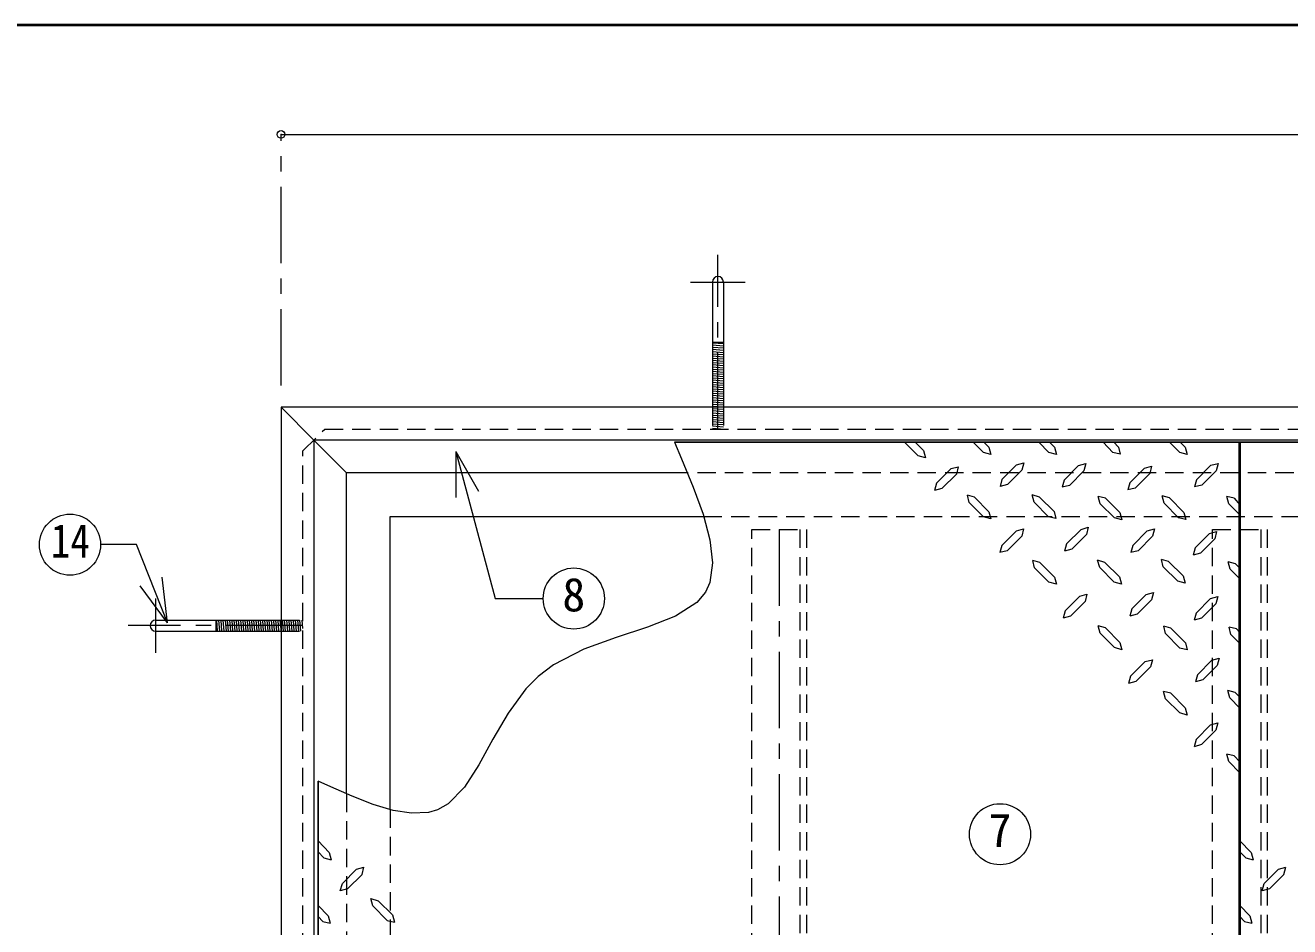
# Model space of a CAD drawing. Units: millimetres at full size, sheet at 1:7; details may follow other scales. Extents: x -1487 to 1348, y -983 to 984.
# Drawn here: x -1072 to -493, y 571 to 984 of the extents above; entities that cross this region are included whole.
import ezdxf
from ezdxf.enums import TextEntityAlignment as Align

# ---------------------------------------------------------------- set-up
doc = ezdxf.new("R2010")
doc.units = ezdxf.units.MM
doc.header["$LTSCALE"] = 7
doc.header["$PDMODE"] = 32
doc.header["$PDSIZE"] = 3.5
doc.linetypes.add('CHAIN1', pattern=[8, 5, -1, 1, -1])
doc.linetypes.add('DASHED1', pattern=[1.8, 1.2, -0.6])
doc.layers.add('0-A', color=4, linetype='Continuous', lineweight=9)
doc.styles.add('ＭＳ ゴシック', font='')
doc.styles.get('ＭＳ ゴシック').set_extended_font_data('MS Gothic')

msp = doc.modelspace()

# ---------------------------------------------------------------- linework, layer by layer
at = {"layer": '0-A', "color": 1, "lineweight": 40}
for p, q in [((1347.643, 983.513), (-1487.357, 983.513)), ((-515.857, 458.513), (-515.857, 792.513))]:
    msp.add_line(p, q, dxfattribs=at)
at = {"layer": '0-A'}
for p, q in [((-954.857, 933.513), (345.143, 933.513)), ((-757.357, 838.412), (-752.357, 838.412)), ((-752.357, 837.542), (-757.357, 837.95)), ((-752.357, 836.538), (-757.357, 836.947)), ((-752.357, 835.535), (-757.357, 835.943)), ((-752.357, 834.532), (-757.357, 834.94)), ((-752.357, 833.528), (-757.357, 833.937)), ((-752.357, 832.525), (-757.357, 832.933)), ((-752.357, 831.522), (-757.357, 831.93)), ((-752.357, 830.518), (-757.357, 830.927)), ((-752.357, 829.515), (-757.357, 829.923)), ((-752.357, 828.512), (-757.357, 828.92)), ((-752.357, 827.508), (-757.357, 827.917)), ((-752.357, 826.505), (-757.357, 826.913)), ((-752.357, 825.502), (-757.357, 825.91)), ((-752.357, 824.498), (-757.357, 824.907)), ((-752.357, 823.495), (-757.357, 823.903)), ((-752.357, 822.492), (-757.357, 822.9)), ((-752.357, 821.488), (-757.357, 821.897)), ((-752.357, 820.485), (-757.357, 820.893)), ((-752.357, 819.482), (-757.357, 819.89)), ((-752.357, 818.478), (-757.357, 818.887)), ((-752.357, 817.475), (-757.357, 817.883)), ((-752.357, 816.472), (-757.357, 816.88)), ((-752.357, 815.468), (-757.357, 815.877)), ((-752.357, 814.465), (-757.357, 814.873)), ((-752.357, 813.462), (-757.357, 813.87)), ((-752.357, 812.458), (-757.357, 812.867)), ((-752.357, 811.455), (-757.357, 811.863)), ((-752.357, 810.452), (-757.357, 810.86)), ((-752.357, 809.448), (-757.357, 809.857)), ((-753.19, 808.513), (-757.357, 808.853)), ((-939.857, 793.513), (-924.857, 778.513)), ((-669.466, 792.513), (-663.12, 786.318)), ((-664.485, 792.513), (-660.705, 788.733)), ((-637.92, 792.513), (-633.195, 787.788)), ((-607.995, 792.513), (-603.27, 787.788)), ((-599.91, 786.843), (-603.27, 787.788)), ((-603.06, 792.513), (-600.75, 790.203)), ((-600.75, 790.203), (-599.91, 786.843)), ((-578.417, 792.513), (-573.975, 787.893)), ((-570.615, 787.053), (-573.975, 787.893)), ((-573.66, 792.513), (-571.455, 790.308)), ((-571.455, 790.308), (-570.615, 787.053)), ((-548.04, 792.513), (-543.315, 787.788)), ((-539.955, 786.843), (-543.315, 787.788)), ((-543.21, 792.513), (-540.9, 790.203)), ((-540.9, 790.203), (-539.955, 786.843)), ((-596.34, 775.188), (-589.725, 781.908)), ((-559.59, 780.648), (-556.335, 781.488)), ((-556.335, 781.488), (-557.175, 778.128)), ((-535.755, 775.293), (-529.14, 782.013)), ((-529.14, 782.013), (-525.78, 782.853)), ((-525.78, 782.853), (-526.725, 779.493)), ((-924.857, 631.485), (-924.857, 778.513)), ((-768.857, 778.513), (-924.857, 778.513)), ((-654.825, 773.718), (-648.105, 780.438)), ((-652.305, 771.303), (-645.69, 777.918)), ((-648.105, 780.438), (-644.85, 781.278)), ((-644.85, 781.278), (-645.69, 777.918)), ((-622.275, 773.088), (-615.765, 779.703)), ((-593.925, 772.773), (-587.31, 779.388)), ((-566.31, 773.928), (-559.59, 780.648)), ((-563.79, 771.513), (-557.175, 778.128)), ((-533.34, 772.878), (-526.725, 779.493)), ((-654.825, 773.718), (-655.665, 770.463)), ((-652.305, 771.303), (-655.665, 770.463)), ((-624.795, 775.503), (-625.635, 772.248)), ((-622.275, 773.088), (-625.635, 772.248)), ((-596.34, 775.188), (-597.285, 771.933)), ((-593.925, 772.773), (-597.285, 771.933)), ((-566.31, 773.928), (-567.15, 770.673)), ((-563.79, 771.513), (-567.15, 770.673)), ((-535.755, 775.293), (-536.7, 772.038)), ((-533.34, 772.878), (-536.7, 772.038)), ((-637.395, 767.418), (-640.65, 768.258)), ((-639.81, 764.898), (-640.65, 768.258)), ((-639.81, 764.898), (-633.195, 758.283)), ((-637.395, 767.418), (-630.78, 760.698)), ((-610.095, 765.003), (-610.935, 768.363)), ((-607.68, 767.418), (-610.935, 768.363)), ((-610.095, 765.003), (-603.48, 758.388)), ((-607.68, 767.418), (-600.96, 760.803)), ((-577.44, 766.893), (-580.8, 767.733)), ((-579.855, 764.373), (-580.8, 767.733)), ((-579.855, 764.373), (-573.345, 757.863)), ((-577.44, 766.893), (-570.825, 760.278)), ((-550.56, 764.583), (-551.505, 767.943)), ((-548.145, 766.998), (-551.505, 767.943)), ((-550.56, 764.583), (-543.945, 757.968)), ((-548.145, 766.998), (-541.53, 760.383)), ((-518.535, 766.893), (-521.895, 767.733)), ((-520.95, 764.373), (-521.895, 767.733)), ((-520.95, 764.373), (-515.857, 759.281)), ((-518.535, 766.893), (-515.857, 763.833)), ((-904.857, 758.513), (-761.389, 758.513)), ((-904.857, 624.119), (-904.857, 758.513)), ((-600.12, 757.548), (-603.48, 758.388)), ((-600.96, 760.803), (-600.12, 757.548)), ((-570.825, 760.278), (-569.985, 756.918)), ((-541.53, 760.383), (-540.585, 757.128)), ((-618.18, 751.983), (-614.925, 752.823)), ((-614.925, 752.823), (-615.765, 749.463)), ((-595.185, 745.998), (-588.57, 752.613)), ((-588.57, 752.613), (-585.315, 753.558)), ((-585.315, 753.558), (-586.155, 750.198)), ((-569.985, 756.918), (-573.345, 757.863)), ((-558.33, 751.983), (-554.97, 752.823)), ((-554.97, 752.823), (-555.915, 749.463)), ((-540.585, 757.128), (-543.945, 757.968)), ((-624.795, 745.263), (-618.18, 751.983)), ((-622.38, 742.848), (-615.765, 749.463)), ((-592.77, 743.583), (-586.155, 750.198)), ((-564.945, 745.263), (-558.33, 751.983)), ((-562.425, 742.848), (-555.915, 749.463)), ((-536.385, 744.108), (-529.77, 750.723)), ((-533.97, 741.693), (-527.355, 748.308)), ((-529.77, 750.723), (-526.515, 751.668)), ((-526.515, 751.668), (-527.355, 748.308)), ((-624.795, 745.263), (-625.74, 742.008)), ((-622.38, 742.848), (-625.74, 742.008)), ((-595.185, 745.998), (-596.13, 742.638)), ((-592.77, 743.583), (-596.13, 742.638)), ((-564.945, 745.263), (-565.785, 742.008)), ((-562.425, 742.848), (-565.785, 742.008)), ((-536.385, 744.108), (-537.33, 740.748)), ((-533.97, 741.693), (-537.33, 740.748)), ((-607.47, 737.388), (-610.725, 738.333)), ((-609.885, 734.973), (-610.725, 738.333)), ((-607.47, 737.388), (-600.75, 730.773)), ((-577.65, 737.493), (-581.01, 738.438)), ((-580.065, 735.078), (-581.01, 738.438)), ((-577.65, 737.493), (-571.035, 730.878)), ((-548.565, 737.913), (-551.82, 738.858)), ((-550.98, 735.498), (-551.82, 738.858)), ((-550.98, 735.498), (-544.365, 728.883)), ((-548.565, 737.913), (-541.845, 731.298)), ((-517.905, 736.863), (-521.265, 737.703)), ((-520.32, 734.343), (-521.265, 737.703)), ((-517.905, 736.863), (-515.857, 734.816)), ((-609.885, 734.973), (-603.27, 728.358)), ((-600.75, 730.773), (-599.91, 727.518)), ((-580.065, 735.078), (-573.45, 728.463)), ((-571.035, 730.878), (-570.09, 727.518)), ((-541.845, 731.298), (-541.005, 727.938)), ((-520.32, 734.343), (-515.857, 729.881)), ((-599.91, 727.518), (-603.27, 728.358)), ((-570.09, 727.518), (-573.45, 728.463)), ((-541.005, 727.938), (-544.365, 728.883)), ((-593.4, 712.923), (-586.785, 719.538)), ((-565.365, 716.178), (-558.75, 722.793)), ((-562.95, 713.763), (-556.335, 720.378)), ((-535.965, 714.288), (-529.35, 721.008)), ((-533.445, 711.873), (-526.935, 718.488)), ((-529.35, 721.008), (-525.99, 721.848)), ((-525.99, 721.848), (-526.935, 718.488)), ((-595.815, 715.338), (-596.76, 711.978)), ((-593.4, 712.923), (-596.76, 711.978)), ((-565.365, 716.178), (-566.31, 712.818)), ((-562.95, 713.763), (-566.31, 712.818)), ((-535.965, 714.288), (-536.805, 711.033)), ((-984.756, 711.013), (-984.756, 706.013)), ((-983.886, 706.013), (-984.294, 711.013)), ((-982.883, 706.013), (-983.291, 711.013)), ((-981.879, 706.013), (-982.288, 711.013)), ((-980.876, 706.013), (-981.284, 711.013)), ((-979.873, 706.013), (-980.281, 711.013)), ((-978.869, 706.013), (-979.278, 711.013)), ((-977.866, 706.013), (-978.274, 711.013)), ((-976.863, 706.013), (-977.271, 711.013)), ((-975.859, 706.013), (-976.268, 711.013)), ((-974.856, 706.013), (-975.264, 711.013)), ((-973.853, 706.013), (-974.261, 711.013)), ((-972.849, 706.013), (-973.258, 711.013)), ((-971.846, 706.013), (-972.254, 711.013)), ((-970.843, 706.013), (-971.251, 711.013)), ((-969.839, 706.013), (-970.248, 711.013)), ((-968.836, 706.013), (-969.244, 711.013)), ((-967.833, 706.013), (-968.241, 711.013)), ((-966.829, 706.013), (-967.238, 711.013)), ((-965.826, 706.013), (-966.234, 711.013)), ((-964.823, 706.013), (-965.231, 711.013)), ((-963.819, 706.013), (-964.228, 711.013)), ((-962.816, 706.013), (-963.224, 711.013)), ((-961.813, 706.013), (-962.221, 711.013)), ((-960.809, 706.013), (-961.218, 711.013)), ((-959.806, 706.013), (-960.214, 711.013)), ((-958.803, 706.013), (-959.211, 711.013)), ((-957.799, 706.013), (-958.208, 711.013)), ((-956.796, 706.013), (-957.204, 711.013)), ((-955.793, 706.013), (-956.201, 711.013)), ((-954.857, 706.846), (-955.198, 711.013)), ((-579.855, 705.048), (-580.8, 708.408)), ((-577.44, 707.463), (-580.8, 708.408)), ((-577.44, 707.463), (-570.825, 700.848)), ((-547.515, 707.358), (-550.77, 708.198)), ((-549.93, 704.838), (-550.77, 708.198)), ((-547.515, 707.358), (-540.795, 700.638)), ((-533.445, 711.873), (-536.805, 711.033)), ((-520.005, 704.523), (-520.845, 707.883)), ((-517.485, 707.043), (-520.845, 707.883)), ((-517.485, 707.043), (-515.857, 705.416)), ((-579.855, 705.048), (-573.345, 698.433)), ((-570.825, 700.848), (-569.985, 697.488)), ((-549.93, 704.838), (-543.315, 698.223)), ((-540.795, 700.638), (-539.955, 697.383)), ((-520.005, 704.523), (-515.857, 700.376)), ((-569.985, 697.488), (-573.345, 698.433)), ((-539.955, 697.383), (-543.315, 698.223)), ((-565.89, 685.413), (-559.275, 692.028)), ((-563.475, 682.998), (-556.86, 689.613)), ((-535.335, 686.043), (-528.72, 692.763)), ((-532.815, 683.628), (-526.305, 690.243)), ((-528.72, 692.763), (-525.36, 693.603)), ((-525.36, 693.603), (-526.305, 690.243)), ((-565.89, 685.413), (-566.835, 682.053)), ((-535.335, 686.043), (-536.175, 682.788)), ((-532.815, 683.628), (-536.175, 682.788)), ((-563.475, 682.998), (-566.835, 682.053)), ((-547.515, 677.538), (-550.875, 678.378)), ((-549.93, 675.018), (-550.875, 678.378)), ((-547.515, 677.538), (-540.9, 670.923)), ((-520.425, 675.438), (-521.37, 678.798)), ((-518.01, 677.958), (-521.37, 678.798)), ((-518.01, 677.958), (-515.857, 675.806)), ((-549.93, 675.018), (-543.315, 668.508)), ((-520.425, 675.438), (-515.857, 670.688)), ((-539.955, 667.563), (-543.315, 668.508)), ((-540.9, 670.923), (-539.955, 667.563)), ((-535.965, 656.433), (-529.35, 663.048)), ((-533.445, 654.018), (-526.935, 660.633)), ((-529.35, 663.048), (-525.99, 663.993)), ((-525.99, 663.993), (-526.935, 660.633)), ((-535.965, 656.433), (-536.805, 653.073)), ((-533.445, 654.018), (-536.805, 653.073)), ((-520.95, 646.353), (-521.895, 649.713)), ((-518.535, 648.873), (-521.895, 649.713)), ((-518.535, 648.873), (-515.857, 646.196)), ((-520.95, 646.353), (-515.857, 641.057)), ((-932.765, 604.673), (-937.857, 609.969)), ((-510.765, 604.673), (-515.857, 609.969)), ((-935.18, 602.153), (-937.857, 604.831)), ((-935.18, 602.153), (-931.82, 601.313)), ((-932.765, 604.673), (-931.82, 601.313)), ((-513.18, 602.153), (-515.857, 604.831)), ((-513.18, 602.153), (-509.82, 601.313)), ((-510.765, 604.673), (-509.82, 601.313)), ((-920.27, 597.008), (-926.78, 590.393)), ((-920.27, 597.008), (-916.91, 597.953)), ((-917.75, 594.593), (-916.91, 597.953)), ((-498.27, 597.008), (-504.78, 590.393)), ((-498.27, 597.008), (-494.91, 597.953)), ((-495.75, 594.593), (-494.91, 597.953)), ((-917.75, 594.593), (-924.365, 587.978)), ((-495.75, 594.593), (-502.365, 587.978)), ((-927.725, 587.033), (-926.78, 590.393)), ((-924.365, 587.978), (-927.725, 587.033)), ((-505.725, 587.033), (-504.78, 590.393)), ((-502.365, 587.978), (-505.725, 587.033)), ((-933.29, 575.588), (-937.857, 580.338)), ((-913.76, 583.463), (-910.4, 582.518)), ((-912.815, 580.103), (-913.76, 583.463)), ((-906.2, 573.488), (-912.815, 580.103)), ((-903.785, 576.008), (-910.4, 582.518)), ((-511.29, 575.588), (-515.857, 580.338)), ((-935.705, 573.068), (-937.857, 575.221)), ((-935.705, 573.068), (-932.345, 572.228)), ((-933.29, 575.588), (-932.345, 572.228)), ((-906.2, 573.488), (-902.84, 572.648)), ((-903.785, 576.008), (-902.84, 572.648)), ((-513.705, 573.068), (-515.857, 575.221)), ((-513.705, 573.068), (-510.345, 572.228)), ((-511.29, 575.588), (-510.345, 572.228))]:
    msp.add_line(p, q, dxfattribs=at)
at = {"layer": '0-A', "linetype": 'CHAIN1'}
for p, q in [((-954.857, 818.513), (-954.857, 933.513)), ((-754.857, 798.513), (-754.857, 878.412)), ((-767.357, 865.912), (-742.357, 865.912)), ((-726.857, 752.513), (-726.857, 458.513)), ((-1012.256, 721.013), (-1012.256, 696.013)), ((-944.857, 708.513), (-1024.756, 708.513))]:
    msp.add_line(p, q, dxfattribs=at)
at = {"layer": '0-A', "color": 7, "lineweight": 18}
for p, q in [((-757.357, 865.912), (-757.357, 808.513)), ((-752.357, 865.912), (-752.357, 808.513)), ((345.143, 808.513), (-954.857, 808.513)), ((-954.857, 808.513), (-939.857, 793.513)), ((-954.857, 808.513), (-954.857, 458.513)), ((330.143, 793.513), (-939.857, 793.513)), ((-939.857, 793.513), (-939.857, 458.513)), ((-874.891, 788.27), (-864.391, 770.083)), ((-874.891, 788.27), (-874.891, 767.27)), ((-1020.975, 745.604), (-1037.446, 745.604)), ((-1006.854, 709.797), (-1020.975, 745.604)), ((-1006.854, 709.797), (-1009.24, 730.661)), ((-1006.854, 709.797), (-1019.352, 726.673)), ((-1012.256, 711.013), (-954.857, 711.013)), ((-1012.256, 706.013), (-954.857, 706.013))]:
    msp.add_line(p, q, dxfattribs=at)
at = {"layer": '0-A', "linetype": 'DASHED1'}
for p, q in [((-757.357, 808.513), (-757.357, 798.513)), ((-752.357, 807.442), (-757.357, 807.85)), ((-752.357, 806.438), (-757.357, 806.847)), ((-752.357, 805.435), (-757.357, 805.843)), ((-752.357, 804.432), (-757.357, 804.84)), ((-752.357, 808.445), (-753.19, 808.513)), ((-752.357, 808.513), (-752.357, 798.513)), ((-752.357, 803.428), (-757.357, 803.837)), ((-752.357, 802.425), (-757.357, 802.833)), ((-752.357, 801.422), (-757.357, 801.83)), ((-752.357, 800.418), (-757.357, 800.827)), ((-752.357, 799.415), (-757.357, 799.823)), ((-753.598, 798.513), (-757.357, 798.82)), ((-934.857, 798.513), (325.143, 798.513)), ((315.143, 778.513), (-768.857, 778.513)), ((-761.389, 758.513), (295.143, 758.513)), ((-717.357, 752.513), (-717.357, 458.513)), ((-506.357, 752.513), (-506.357, 458.513)), ((-954.857, 711.013), (-944.857, 711.013)), ((-954.789, 706.013), (-954.857, 706.846)), ((-953.786, 706.013), (-954.194, 711.013)), ((-952.783, 706.013), (-953.191, 711.013)), ((-951.779, 706.013), (-952.188, 711.013)), ((-950.776, 706.013), (-951.184, 711.013)), ((-949.773, 706.013), (-950.181, 711.013)), ((-948.769, 706.013), (-949.178, 711.013)), ((-947.766, 706.013), (-948.174, 711.013)), ((-946.763, 706.013), (-947.171, 711.013)), ((-945.759, 706.013), (-946.168, 711.013)), ((-944.857, 707.254), (-945.164, 711.013)), ((-954.857, 706.013), (-944.857, 706.013)), ((-924.857, 631.485), (-924.857, 458.513)), ((-904.857, 624.3), (-904.857, 458.513))]:
    msp.add_line(p, q, dxfattribs=at)
at = {"layer": '0-A', "color": 5, "lineweight": 25}
for p, q in [((-774.762, 792.513), (328.143, 792.513)), ((-937.857, 637.281), (-937.857, 458.513))]:
    msp.add_line(p, q, dxfattribs=at)
at = {"layer": '0-A', "color": 7, "linetype": 'DASHED1', "lineweight": 18}
for p, q in [((-739.357, 752.513), (-714.357, 752.513)), ((-739.357, 458.513), (-739.357, 752.513)), ((-714.357, 752.513), (-714.357, 458.513)), ((-528.357, 752.513), (-503.357, 752.513)), ((-528.357, 458.513), (-528.357, 752.513)), ((-503.357, 752.513), (-503.357, 458.513))]:
    msp.add_line(p, q, dxfattribs=at)
at = {"layer": '0-A', "linetype": 'DASHED1'}
msp.add_lwpolyline([(-944.857, 458.513), (-944.857, 788.513), (-934.857, 798.513)], dxfattribs=at)
at = {"layer": '0-A', "color": 7, "lineweight": 18}
for points in [[(-774.762, 792.513), (-771.492, 784.903), (-766.155, 771.961), (-761.658, 759.514), (-758.531, 747.875), (-757.306, 737.357), (-758.514, 728.273), (-760.539, 723.786), (-764.447, 719.137), (-774.327, 712.827), (-787.096, 707.814), (-801.486, 703.094), (-816.23, 697.662), (-830.06, 690.513), (-837.164, 685.185), (-842.731, 679.563), (-850.893, 668.438), (-857.834, 656.479), (-864.248, 644.82), (-870.828, 634.593), (-878.27, 626.934), (-883.255, 624.115), (-887.311, 622.94), (-895.041, 622.552), (-903.555, 623.911), (-912.683, 626.635), (-922.253, 630.344), (-932.093, 634.655), (-937.857, 637.281)], [(-874.891, 788.27), (-856.846, 720.923), (-834.806, 720.923)]]:
    msp.add_lwpolyline(points, dxfattribs=at)
at = {"layer": '0-A'}
for points in [[(-660.705, 788.733), (-659.76, 785.373), (-663.12, 786.318)], [(-633.09, 792.513), (-630.78, 790.203), (-629.835, 786.948), (-633.195, 787.788)], [(-624.795, 775.503), (-618.18, 782.223), (-614.82, 783.063), (-615.765, 779.703)], [(-589.725, 781.908), (-586.47, 782.748), (-587.31, 779.388)], [(-630.78, 760.698), (-629.835, 757.443), (-633.195, 758.283)], [(-558.75, 722.793), (-555.39, 723.633), (-556.335, 720.378)], [(-595.815, 715.338), (-589.2, 721.953), (-585.945, 722.898), (-586.785, 719.538)], [(-559.275, 692.028), (-555.915, 692.868), (-556.86, 689.613)]]:
    msp.add_lwpolyline(points, dxfattribs=at)
at = {"layer": '0-A', "color": 7, "lineweight": 18}
for centre in [(-1051.446, 745.604), (-820.806, 720.923), (-625.69, 612.967)]:
    msp.add_circle(centre, 14, dxfattribs=at)
for centre, start, end in [((-754.857, 865.912), 0, 180), ((-1012.256, 708.513), 90, 270)]:
    msp.add_arc(centre, 2.5, start, end, dxfattribs=at)
at = {"layer": '0-A'}
msp.add_point((-954.857, 933.513), dxfattribs=at)

# ---------------------------------------------------------------- texts
at = {"layer": '0-A', "color": 7, "style": 'ＭＳ ゴシック', "width": 0.85}
msp.add_text('14', height=15.4, dxfattribs=at).set_placement((-1060.196, 735.104), align=Align.BOTTOM_LEFT)
at = {"layer": '0-A', "color": 7, "style": 'ＭＳ ゴシック'}
for s, p in [('8', (-826.056, 710.423)), ('7', (-630.94, 602.467))]:
    msp.add_text(s, height=15.4, dxfattribs=at).set_placement(p, align=Align.BOTTOM_LEFT)

doc.saveas('drawing.dxf')
